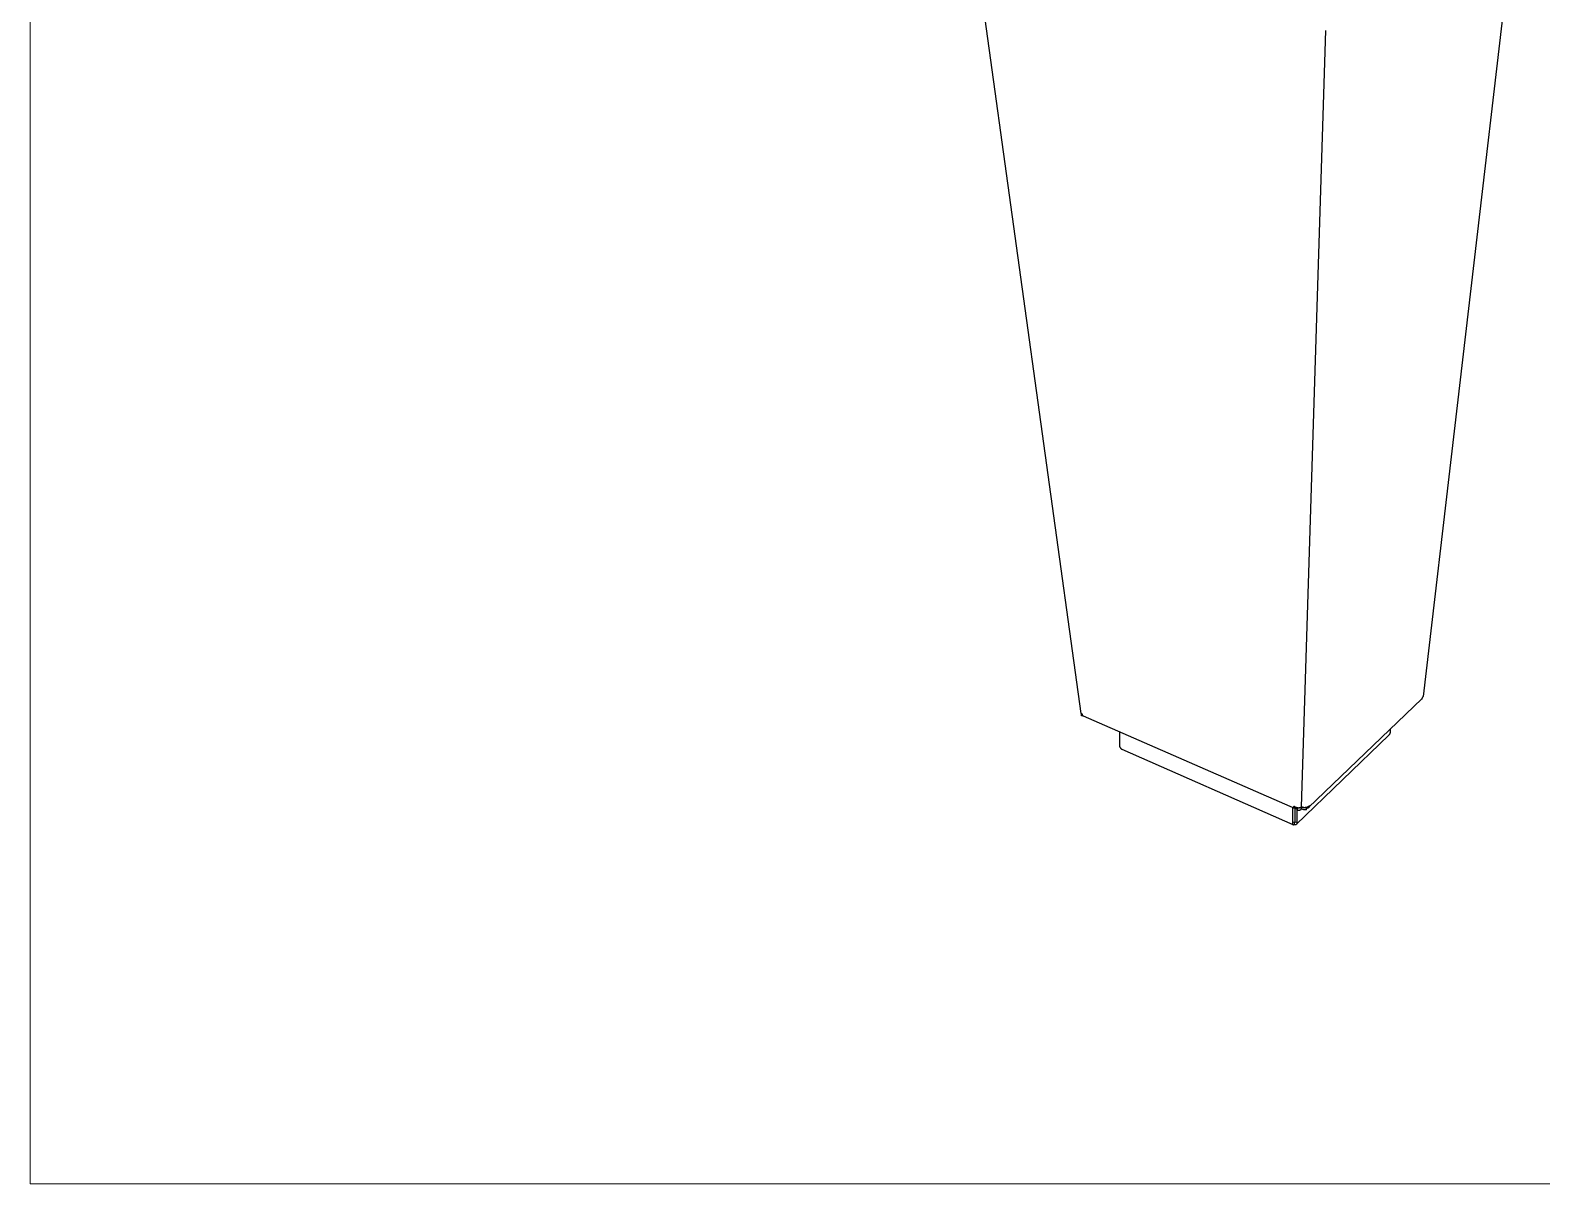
# Model space of a CAD drawing. Header units: millimetres. Extents: x 0 to 4468, y 0 to 3122.
# Drawn here: x 0 to 1348, y 0 to 1029 of the extents above; entities that cross this region are included whole.
import ezdxf

# ---------------------------------------------------------------- set-up
doc = ezdxf.new("R2010")
doc.units = ezdxf.units.MM
doc.header["$MEASUREMENT"] = 0
doc.layers.add('Domyślny', color=7, linetype='Continuous', true_color=0x000000)
doc.layers.add('Utwórz2D linie widoczne', color=7, linetype='Continuous', true_color=0x000000)

msp = doc.modelspace()

# ---------------------------------------------------------------- linework, layer by layer
at = {"layer": 'Domyślny', "color": 18, "lineweight": 15, "true_color": 0x000000}
for p, q in [((0, 0), (0, 3121.8)), ((4464.1, 0), (0, 0))]:
    msp.add_line(p, q, dxfattribs=at)
at = {"layer": 'Utwórz2D linie widoczne'}
for p, q in [((1320.9, 1108.1), (1242, 434.4)), ((937.1, 419.4), (843.5, 1096.4)), ((1154.9, 1028.4), (1133.4, 336.2)), ((1240.9, 432.4), (1139.9, 335.5)), ((1241.1, 432.3), (1240.7, 432.2)), ((1240.9, 432.4), (1241, 432.5)), ((1241, 432.5), (1241.1, 432.5)), ((1241.1, 432.6), (1241.2, 432.7)), ((1241.1, 432.3), (1241.1, 432.6)), ((1241.1, 432.5), (1241.1, 432.6)), ((1241.2, 432.7), (1241.3, 432.8)), ((1241.3, 432.9), (1241.4, 433)), ((1241.3, 432.8), (1241.3, 432.9)), ((1241.4, 433), (1241.5, 433.1)), ((1241.4, 433), (1241.4, 433)), ((1241.5, 433.2), (1241.6, 433.3)), ((1241.5, 433.1), (1241.5, 433.2)), ((1241.6, 433.5), (1241.7, 433.6)), ((1241.6, 433.4), (1241.6, 433.5)), ((1241.6, 433.3), (1241.6, 433.4)), ((1241.7, 433.8), (1241.8, 433.9)), ((1241.7, 433.7), (1241.7, 433.8)), ((1241.7, 433.6), (1241.7, 433.7)), ((1241.8, 434.3), (1242, 434.4)), ((1241.8, 434.2), (1241.8, 434.3)), ((1241.8, 434.1), (1241.8, 434.2)), ((1241.8, 434), (1241.8, 434.1)), ((1241.8, 433.9), (1241.8, 434)), ((937.1, 419.4), (937.7, 419.3)), ((937.4, 419.1), (937.7, 419.3)), ((937.4, 417.3), (937.4, 419.1)), ((937.8, 419), (937.4, 419.1)), ((937.7, 419.3), (937.7, 419.2)), ((937.7, 419.2), (937.8, 419.1)), ((937.8, 419.1), (937.8, 419)), ((937.8, 419), (937.8, 418.9)), ((937.8, 418.9), (937.8, 418.8)), ((937.8, 418.8), (937.8, 418.7)), ((937.8, 418.7), (937.8, 418.7)), ((937.8, 418.7), (937.9, 418.6)), ((937.9, 418.6), (937.9, 418.5)), ((937.9, 418.5), (937.9, 418.4)), ((937.9, 418.4), (938, 418.3)), ((938, 418.3), (938, 418.2)), ((938, 418.2), (938.1, 418.1)), ((938.1, 418.1), (938.1, 418)), ((938.1, 418), (938.2, 418)), ((938.2, 418), (938.2, 417.9)), ((938.2, 417.9), (938.3, 417.8)), ((939, 417.1), (937.4, 417.3)), ((938.3, 417.8), (938.3, 417.7)), ((938.3, 417.7), (938.4, 417.6)), ((938.4, 417.6), (938.4, 417.6)), ((938.4, 417.6), (938.5, 417.5)), ((938.5, 417.5), (938.6, 417.4)), ((938.6, 417.4), (938.6, 417.4)), ((938.6, 417.4), (938.7, 417.3)), ((938.7, 417.3), (938.8, 417.2)), ((938.8, 417.2), (938.9, 417.2)), ((938.9, 417.2), (938.9, 417.1)), ((938.9, 417.1), (939, 417.1)), ((1128.1, 334.3), (939.2, 417)), ((1212.9, 402.6), (1212.9, 405.5)), ((971.2, 403), (971.2, 390.4)), ((1211.5, 400), (1128.9, 320.5)), ((1211.5, 400), (1211.6, 400.1)), ((1211.6, 400.1), (1211.7, 400.2)), ((1211.7, 400.2), (1211.8, 400.3)), ((1211.8, 400.3), (1211.9, 400.5)), ((1211.9, 400.5), (1212, 400.6)), ((1212, 400.6), (1212.1, 400.7)), ((1212.1, 400.7), (1212.2, 400.8)), ((1212.2, 400.8), (1212.3, 401)), ((1212.3, 401), (1212.4, 401.1)), ((1212.4, 401.2), (1212.5, 401.4)), ((1212.4, 401.1), (1212.4, 401.2)), ((1212.5, 401.4), (1212.6, 401.5)), ((1212.6, 401.7), (1212.7, 401.8)), ((1212.6, 401.5), (1212.6, 401.7)), ((1212.7, 402), (1212.8, 402.1)), ((1212.7, 401.8), (1212.7, 402)), ((1212.8, 402.4), (1212.9, 402.6)), ((1212.8, 402.3), (1212.8, 402.4)), ((1212.8, 402.1), (1212.8, 402.3)), ((971.2, 390.4), (971.2, 390.2)), ((971.2, 390.2), (971.3, 390.1)), ((971.3, 390.1), (971.3, 389.9)), ((971.3, 389.9), (971.4, 389.8)), ((971.4, 389.8), (971.5, 389.6)), ((971.5, 389.6), (971.5, 389.5)), ((971.5, 389.5), (971.6, 389.3)), ((971.6, 389.3), (971.7, 389.2)), ((971.7, 389.2), (971.8, 389.1)), ((971.8, 389.1), (971.8, 388.9)), ((971.8, 388.9), (971.9, 388.8)), ((971.9, 388.8), (972, 388.7)), ((972, 388.7), (972.1, 388.6)), ((972.1, 388.6), (972.2, 388.4)), ((972.2, 388.4), (972.3, 388.3)), ((972.3, 388.3), (972.4, 388.2)), ((972.4, 388.2), (972.6, 388.1)), ((972.6, 388.1), (972.7, 388)), ((972.7, 388), (972.8, 387.9)), ((972.8, 387.9), (972.9, 387.8)), ((972.9, 387.8), (973.1, 387.7)), ((973.1, 387.7), (973.2, 387.6)), ((973.2, 387.6), (973.3, 387.5)), ((973.3, 387.5), (973.5, 387.5)), ((973.5, 387.5), (973.6, 387.4)), ((973.6, 387.4), (973.7, 387.3)), ((1126.1, 320), (973.7, 387.3)), ((1140.4, 336.9), (1140.5, 337)), ((1140.5, 337.1), (1140.6, 337.2)), ((1140.5, 337), (1140.5, 337.1)), ((1140.6, 337.2), (1140.7, 337.3)), ((1140.7, 337.3), (1140.8, 337.4)), ((1140.7, 337.3), (1140.7, 337.3)), ((1140.8, 337), (1140.7, 336.9)), ((1140.8, 337.4), (1140.8, 337.3)), ((1140.8, 337.3), (1140.8, 337.2)), ((1140.8, 337.2), (1140.8, 337.1)), ((1140.8, 337.1), (1140.8, 337)), ((1126, 322), (1126, 335.2)), ((1126.8, 336.7), (1127, 336.6)), ((1126.8, 336.6), (1126.8, 336.7)), ((1126.8, 336.5), (1126.8, 336.6)), ((1126.8, 336.4), (1126.8, 336.5)), ((1126.8, 336.5), (1126.8, 336.5)), ((1126.9, 336.3), (1126.8, 336.4)), ((1126.9, 336.2), (1126.9, 336.3)), ((1126.9, 336.1), (1126.9, 336.1)), ((1126.9, 336.1), (1126.9, 336.2)), ((1126.9, 336), (1126.9, 336.1)), ((1126.9, 335.9), (1126.9, 336)), ((1127, 335.8), (1126.9, 335.9)), ((1126.9, 335.9), (1126.9, 335.9)), ((1127, 336.6), (1127.2, 336.4)), ((1127, 335.7), (1127, 335.8)), ((1127, 335.6), (1127, 335.7)), ((1127.1, 335.5), (1127, 335.6)), ((1127, 335.6), (1127, 335.6)), ((1127.1, 335.4), (1127.1, 335.5)), ((1127.1, 335.3), (1127.1, 335.4)), ((1127.1, 335.4), (1127.1, 335.4)), ((1127.2, 335.3), (1127.1, 335.3)), ((1127.2, 336.4), (1127.4, 336.3)), ((1127.2, 335.2), (1127.2, 335.3)), ((1127.2, 335.1), (1127.2, 335.2)), ((1127.3, 335.1), (1127.2, 335.1)), ((1127.3, 335), (1127.3, 335.1)), ((1127.4, 334.9), (1127.3, 335)), ((1127.3, 335), (1127.3, 335)), ((1127.4, 336.3), (1127.6, 336.2)), ((1127.5, 334.8), (1127.4, 334.9)), ((1127.4, 334.9), (1127.4, 334.9)), ((1127.5, 334.7), (1127.5, 334.8)), ((1127.5, 334.8), (1127.5, 334.8)), ((1127.6, 334.7), (1127.5, 334.7)), ((1127.5, 334.6), (1127.5, 322.5)), ((1127.6, 336.2), (1127.8, 336.1)), ((1127.6, 334.6), (1127.6, 334.7)), ((1127.7, 334.6), (1127.6, 334.6)), ((1127.8, 334.5), (1127.7, 334.6)), ((1127.7, 334.6), (1127.7, 334.6)), ((1127.8, 336.1), (1128, 336)), ((1127.9, 334.5), (1127.8, 334.5)), ((1127.8, 334.5), (1127.8, 334.5)), ((1127.9, 334.4), (1127.9, 334.5)), ((1128, 334.4), (1127.9, 334.4)), ((1128, 336), (1128.2, 335.9)), ((1128.1, 334.4), (1128, 334.4)), ((1128, 334.4), (1128, 334.4)), ((1128, 334.4), (1128, 334.4)), ((1128.1, 334.3), (1128.1, 334.4)), ((1128.2, 334.3), (1128.1, 334.3)), ((1128.1, 334.3), (1128.1, 334.3)), ((1128.2, 335.9), (1128.4, 335.8)), ((1128.3, 334.3), (1128.2, 334.3)), ((1128.4, 334.2), (1128.3, 334.3)), ((1128.3, 334.3), (1128.3, 334.3)), ((1128.4, 335.8), (1128.6, 335.7)), ((1128.5, 334.2), (1128.4, 334.2)), ((1128.4, 334.2), (1128.4, 334.2)), ((1128.6, 334.2), (1128.5, 334.2)), ((1128.6, 335.7), (1128.8, 335.7)), ((1128.7, 334.2), (1128.6, 334.2)), ((1128.6, 334.2), (1128.6, 334.2)), ((1128.8, 334.2), (1128.7, 334.2)), ((1128.7, 334.2), (1128.7, 334.2)), ((1128.8, 335.7), (1129, 335.6)), ((1128.9, 334.2), (1128.8, 334.2)), ((1129, 334.2), (1128.9, 334.2)), ((1128.9, 334.2), (1128.9, 334.2)), ((1129, 335.6), (1129.2, 335.5)), ((1129.1, 334.2), (1129, 334.2)), ((1129.2, 334.2), (1129.1, 334.2)), ((1129.1, 334.2), (1129.1, 334.2)), ((1129.2, 335.5), (1129.4, 335.5)), ((1129.3, 334.2), (1129.2, 334.2)), ((1129.2, 334.2), (1129.2, 334.2)), ((1129.4, 334.3), (1129.3, 322.2)), ((1129.4, 334.3), (1129.3, 334.2)), ((1129.4, 335.5), (1129.6, 335.5)), ((1129.5, 334.3), (1129.4, 334.3)), ((1129.4, 334.3), (1129.4, 334.3)), ((1129.5, 335.5), (1129.5, 334.3)), ((1130.1, 332.9), (1129.5, 334.3)), ((1129.6, 335.5), (1129.9, 335.4)), ((1130.1, 334.8), (1129.8, 335.4)), ((1129.9, 335.4), (1130.1, 335.4)), ((1130.1, 335.4), (1130.3, 335.4)), ((1130.1, 332.9), (1130.1, 334.8)), ((1130.2, 334.8), (1130.1, 334.8)), ((1130.2, 332.9), (1130.1, 332.9)), ((1130.5, 334.8), (1130.2, 334.8)), ((1130.2, 332.9), (1130.5, 333)), ((1130.3, 335.4), (1130.4, 335.4)), ((1130.4, 335.4), (1130.6, 335.3)), ((1130.8, 334.9), (1130.5, 334.8)), ((1130.5, 333), (1130.8, 333)), ((1130.6, 335.3), (1130.7, 335.3)), ((1130.7, 335.3), (1130.9, 335.3)), ((1131, 334.9), (1130.8, 334.9)), ((1130.8, 333), (1131.1, 333)), ((1130.9, 335.3), (1131, 335.3)), ((1131, 335.3), (1131.1, 335.3)), ((1131.1, 334.9), (1131, 334.9)), ((1131.1, 335.3), (1131.3, 335.3)), ((1131.3, 334.9), (1131.1, 334.9)), ((1131.1, 333), (1131.2, 333.1)), ((1131.2, 333.1), (1131.4, 333.1)), ((1131.3, 335.3), (1131.4, 335.3)), ((1131.4, 335), (1131.3, 334.9)), ((1131.4, 335.3), (1131.6, 335.3)), ((1131.6, 335), (1131.4, 335)), ((1131.4, 333.1), (1131.5, 333.1)), ((1131.5, 333.1), (1131.7, 333.1)), ((1131.6, 335.3), (1131.7, 335.4)), ((1131.7, 335), (1131.6, 335)), ((1131.7, 335.4), (1131.8, 335.4)), ((1131.9, 335.1), (1131.7, 335)), ((1131.7, 333.1), (1131.8, 333.2)), ((1131.8, 335.4), (1131.9, 335.4)), ((1131.8, 333.2), (1131.9, 333.2)), ((1131.9, 335.4), (1132.1, 335.4)), ((1132, 335.1), (1131.9, 335.1)), ((1131.9, 333.2), (1132.1, 333.2)), ((1132.2, 335.1), (1132, 335.1)), ((1132.1, 335.4), (1132.2, 335.4)), ((1132.1, 333.2), (1132.2, 333.3)), ((1132.2, 335.4), (1132.3, 335.5)), ((1132.3, 335.2), (1132.2, 335.1)), ((1132.2, 333.3), (1132.3, 333.3)), ((1132.3, 335.5), (1132.4, 335.5)), ((1132.4, 335.2), (1132.3, 335.2)), ((1132.3, 333.3), (1132.4, 333.4)), ((1132.4, 335.5), (1132.5, 335.5)), ((1132.5, 335.3), (1132.4, 335.2)), ((1132.4, 333.4), (1132.6, 333.4)), ((1132.5, 335.5), (1132.6, 335.5)), ((1132.6, 335.3), (1132.5, 335.3)), ((1132.6, 335.5), (1132.6, 335.6)), ((1132.6, 335.6), (1132.7, 335.6)), ((1132.7, 335.3), (1132.6, 335.3)), ((1132.6, 335.3), (1132.6, 335.3)), ((1132.6, 333.4), (1132.7, 333.5)), ((1132.6, 333.4), (1132.6, 333.4)), ((1132.7, 335.6), (1132.7, 335.6)), ((1132.7, 335.6), (1132.8, 335.6)), ((1132.8, 335.4), (1132.7, 335.4)), ((1132.7, 335.4), (1132.7, 335.3)), ((1132.7, 333.5), (1132.7, 333.5)), ((1132.7, 333.5), (1132.8, 333.5)), ((1132.8, 335.6), (1132.8, 335.6)), ((1132.8, 335.6), (1132.9, 335.6)), ((1132.9, 335.5), (1132.8, 335.4)), ((1132.8, 335.4), (1132.8, 335.4)), ((1132.8, 333.5), (1132.8, 333.6)), ((1132.8, 333.6), (1132.9, 333.6)), ((1132.8, 333.5), (1132.8, 333.5)), ((1132.9, 335.6), (1132.9, 335.7)), ((1132.9, 335.7), (1132.9, 335.7)), ((1132.9, 335.7), (1133, 335.7)), ((1133, 335.5), (1132.9, 335.5)), ((1132.9, 335.5), (1132.9, 335.5)), ((1132.9, 333.6), (1133, 333.7)), ((1132.9, 333.6), (1132.9, 333.6)), ((1133, 335.7), (1133.1, 335.8)), ((1133, 335.7), (1133, 335.7)), ((1133.1, 335.6), (1133, 335.6)), ((1133, 335.6), (1133, 335.5)), ((1133, 335.5), (1133, 335.5)), ((1133, 333.7), (1133, 333.7)), ((1133, 333.7), (1133, 333.7)), ((1133, 333.7), (1133.1, 333.7)), ((1133.1, 335.8), (1133.1, 335.8)), ((1133.1, 335.8), (1133.1, 335.8)), ((1133.1, 335.8), (1133.1, 335.8)), ((1133.1, 335.8), (1133.2, 335.8)), ((1133.2, 335.7), (1133.1, 335.7)), ((1133.1, 335.7), (1133.1, 335.6)), ((1133.1, 335.6), (1133.1, 335.6)), ((1133.1, 335.6), (1133.1, 335.6)), ((1133.1, 333.7), (1133.1, 333.8)), ((1133.1, 333.8), (1133.1, 333.8)), ((1133.1, 333.8), (1133.2, 333.8)), ((1133.2, 335.8), (1133.2, 335.9)), ((1133.2, 335.9), (1133.2, 335.9)), ((1133.2, 335.9), (1133.2, 335.9)), ((1133.2, 335.9), (1133.2, 335.9)), ((1133.2, 335.9), (1133.2, 335.9)), ((1133.2, 335.9), (1133.2, 335.9)), ((1133.2, 335.9), (1133.3, 335.9)), ((1133.2, 335.8), (1133.2, 335.8)), ((1133.3, 335.8), (1133.2, 335.8)), ((1133.2, 335.8), (1133.2, 335.7)), ((1133.2, 335.7), (1133.2, 335.7)), ((1133.2, 335.7), (1133.2, 335.7)), ((1133.2, 335.7), (1133.2, 335.7)), ((1133.2, 335.7), (1133.2, 335.7)), ((1133.2, 335.7), (1133.2, 335.7)), ((1133.2, 333.8), (1133.2, 333.9)), ((1133.2, 333.9), (1133.2, 333.9)), ((1133.2, 333.9), (1133.2, 333.9)), ((1133.2, 333.9), (1133.2, 333.9)), ((1133.2, 333.9), (1133.2, 333.9)), ((1133.2, 333.9), (1133.3, 333.9)), ((1133.2, 333.8), (1133.2, 333.8)), ((1133.2, 333.8), (1133.2, 333.8)), ((1133.3, 336), (1133.3, 336.1)), ((1133.3, 336.1), (1133.3, 336.1)), ((1133.3, 336.1), (1133.3, 336.1)), ((1133.3, 336.1), (1133.4, 336.1)), ((1133.3, 335.9), (1133.3, 336)), ((1133.3, 336), (1133.3, 336)), ((1133.3, 336), (1133.3, 336)), ((1133.3, 336), (1133.3, 336)), ((1133.3, 336), (1133.3, 336)), ((1133.3, 336), (1133.3, 336)), ((1133.3, 336), (1133.3, 336)), ((1133.4, 336), (1133.3, 335.9)), ((1133.3, 335.9), (1133.3, 335.9)), ((1133.3, 335.9), (1133.3, 335.9)), ((1133.3, 335.9), (1133.3, 335.9)), ((1133.3, 335.9), (1133.3, 335.9)), ((1133.3, 335.9), (1133.3, 335.9)), ((1133.3, 335.9), (1133.3, 335.9)), ((1133.3, 335.9), (1133.3, 335.9)), ((1133.3, 335.9), (1133.3, 335.8)), ((1133.3, 335.8), (1133.3, 335.8)), ((1133.3, 335.8), (1133.3, 335.8)), ((1133.3, 335.8), (1133.3, 335.8)), ((1133.3, 335.8), (1133.3, 335.8)), ((1133.3, 334), (1133.3, 334.1)), ((1133.3, 334.1), (1133.3, 334.1)), ((1133.3, 334.1), (1133.3, 334.1)), ((1133.3, 334.1), (1133.3, 334.1)), ((1133.3, 334.1), (1133.4, 334.1)), ((1133.3, 333.9), (1133.3, 334)), ((1133.3, 334), (1133.3, 334)), ((1133.3, 334), (1133.3, 334)), ((1133.3, 334), (1133.3, 334)), ((1133.3, 334), (1133.3, 334)), ((1133.3, 334), (1133.3, 334)), ((1133.3, 334), (1133.3, 334)), ((1133.3, 333.9), (1133.3, 333.9)), ((1133.6, 336.5), (1133.4, 336.8)), ((1133.4, 336.7), (1133.6, 336.4)), ((1133.4, 336.1), (1133.4, 336.2)), ((1133.4, 336.2), (1133.4, 336.2)), ((1133.4, 336.2), (1133.4, 336.2)), ((1133.4, 336.2), (1133.4, 336.2)), ((1133.4, 336.2), (1133.4, 336.2)), ((1133.4, 336.2), (1133.4, 336.2)), ((1133.4, 336.2), (1133.4, 336.2)), ((1133.4, 336.2), (1133.4, 336.2)), ((1133.4, 336.2), (1133.4, 336.1)), ((1133.4, 336.1), (1133.4, 336.1)), ((1133.4, 336.1), (1133.4, 334.3)), ((1133.4, 336.1), (1133.4, 336.1)), ((1133.4, 336.1), (1133.4, 336.1)), ((1133.4, 336.1), (1133.4, 336.1)), ((1133.4, 336.1), (1133.4, 336.1)), ((1133.4, 336.1), (1133.4, 336.1)), ((1133.4, 336.1), (1133.4, 336.1)), ((1133.4, 336.1), (1133.4, 336.1)), ((1133.4, 336.1), (1133.4, 336.1)), ((1133.4, 336.1), (1133.4, 336.1)), ((1133.4, 336.1), (1133.4, 336.1)), ((1133.4, 336.1), (1133.4, 336.1)), ((1133.4, 336.1), (1133.4, 336)), ((1133.4, 336), (1133.4, 336)), ((1133.4, 336), (1133.4, 336)), ((1133.4, 336), (1133.4, 336)), ((1133.4, 336), (1133.4, 336)), ((1133.4, 336), (1133.4, 336)), ((1133.4, 336), (1133.4, 336)), ((1133.6, 334.5), (1133.4, 334.9)), ((1133.4, 334.2), (1133.4, 334.3)), ((1133.4, 334.1), (1133.4, 334.2)), ((1133.4, 334.2), (1133.4, 334.2)), ((1133.4, 334.2), (1133.4, 334.2)), ((1133.4, 334.2), (1133.4, 334.2)), ((1133.4, 334.2), (1133.4, 334.2)), ((1133.4, 334.2), (1133.4, 334.2)), ((1133.4, 334.2), (1133.4, 334.2)), ((1133.4, 334.1), (1133.4, 334.1)), ((1133.4, 334.1), (1133.4, 334.1)), ((1133.6, 336.5), (1133.6, 336.5)), ((1133.6, 336.5), (1133.6, 336.4)), ((1133.6, 336.4), (1133.6, 336.4)), ((1133.6, 336.4), (1133.6, 336.4)), ((1133.6, 336.4), (1133.6, 336.4)), ((1133.6, 336.4), (1133.6, 336.4)), ((1133.6, 336.4), (1133.6, 336.4)), ((1133.6, 336.4), (1133.6, 336.4)), ((1133.6, 336.4), (1133.7, 336.4)), ((1133.6, 336.3), (1133.6, 336.4)), ((1133.6, 336.4), (1133.6, 336.4)), ((1133.6, 336.4), (1133.6, 336.4)), ((1133.7, 336.2), (1133.6, 336.3)), ((1133.6, 336.3), (1133.6, 336.3)), ((1133.6, 336.3), (1133.6, 336.3)), ((1133.6, 336.3), (1133.6, 336.3)), ((1133.6, 336.3), (1133.6, 336.3)), ((1133.6, 336.3), (1133.6, 336.3)), ((1133.6, 334.4), (1133.6, 334.5)), ((1133.6, 334.5), (1133.6, 334.5)), ((1133.6, 334.5), (1133.6, 334.5)), ((1133.6, 334.5), (1133.6, 334.5)), ((1133.6, 334.5), (1133.6, 334.5)), ((1133.7, 334.4), (1133.6, 334.4)), ((1133.6, 334.4), (1133.6, 334.4)), ((1133.6, 334.4), (1133.6, 334.4)), ((1133.6, 334.4), (1133.6, 334.4)), ((1133.7, 336.4), (1133.7, 336.3)), ((1133.7, 336.3), (1133.7, 336.3)), ((1133.7, 336.3), (1133.7, 336.3)), ((1133.7, 336.3), (1133.7, 336.3)), ((1133.7, 336.3), (1133.7, 336.3)), ((1133.7, 336.3), (1133.8, 336.2)), ((1133.7, 336.1), (1133.7, 336.2)), ((1133.7, 336.2), (1133.7, 336.2)), ((1133.7, 336.2), (1133.7, 336.2)), ((1133.7, 336.2), (1133.7, 336.2)), ((1133.7, 336.2), (1133.7, 336.2)), ((1133.7, 336.2), (1133.7, 336.2)), ((1133.8, 336.1), (1133.7, 336.1)), ((1133.7, 334.3), (1133.7, 334.4)), ((1133.7, 334.4), (1133.7, 334.4)), ((1133.8, 334.3), (1133.7, 334.3)), ((1133.7, 334.3), (1133.7, 334.3)), ((1133.7, 334.3), (1133.7, 334.3)), ((1133.7, 334.3), (1133.7, 334.3)), ((1133.7, 334.3), (1133.7, 334.3)), ((1133.8, 336.2), (1133.8, 336.2)), ((1133.8, 336.2), (1133.8, 336.2)), ((1133.8, 336.2), (1133.8, 336.2)), ((1133.8, 336.2), (1133.9, 336.2)), ((1133.9, 336), (1133.8, 336.1)), ((1133.8, 336.1), (1133.8, 336.1)), ((1133.8, 336.1), (1133.8, 336.1)), ((1133.8, 336.1), (1133.8, 336.1)), ((1133.8, 334.2), (1133.8, 334.3)), ((1133.9, 334.1), (1133.8, 334.2)), ((1133.8, 334.2), (1133.8, 334.2)), ((1133.8, 334.2), (1133.8, 334.2)), ((1133.8, 334.2), (1133.8, 334.2)), ((1133.9, 336.2), (1133.9, 336.1)), ((1133.9, 336.1), (1133.9, 336.1)), ((1133.9, 336.1), (1134, 336.1)), ((1134, 336), (1133.9, 336)), ((1133.9, 336), (1133.9, 336)), ((1133.9, 336), (1133.9, 336)), ((1134, 334.1), (1133.9, 334.1)), ((1133.9, 334.1), (1133.9, 334.1)), ((1134, 336.1), (1134, 336.1)), ((1134, 336.1), (1134, 336.1)), ((1134, 336.1), (1134.1, 336)), ((1134, 335.9), (1134, 336)), ((1134.1, 335.9), (1134, 335.9)), ((1134.1, 334), (1134, 334.1)), ((1134, 334.1), (1134, 334.1)), ((1134.1, 336), (1134.1, 336)), ((1134.1, 336), (1134.1, 336)), ((1134.1, 336), (1134.2, 336)), ((1134.2, 335.8), (1134.1, 335.9)), ((1134.1, 335.9), (1134.1, 335.9)), ((1134.2, 334), (1134.1, 334)), ((1134.1, 334), (1134.1, 334)), ((1134.2, 336), (1134.3, 335.9)), ((1134.3, 335.8), (1134.2, 335.8)), ((1134.2, 335.8), (1134.2, 335.8)), ((1134.2, 333.9), (1134.2, 334)), ((1134.3, 333.9), (1134.2, 333.9)), ((1134.3, 335.9), (1134.4, 335.9)), ((1134.4, 335.7), (1134.3, 335.8)), ((1134.3, 335.8), (1134.3, 335.8)), ((1134.4, 333.9), (1134.3, 333.9)), ((1134.3, 333.9), (1134.3, 333.9)), ((1134.4, 335.9), (1134.4, 335.9)), ((1134.4, 335.9), (1134.5, 335.9)), ((1134.5, 335.7), (1134.4, 335.7)), ((1134.5, 333.8), (1134.4, 333.9)), ((1134.5, 335.9), (1134.6, 335.8)), ((1134.6, 335.6), (1134.5, 335.7)), ((1134.6, 333.8), (1134.5, 333.8)), ((1134.6, 335.8), (1134.7, 335.8)), ((1134.7, 335.6), (1134.6, 335.6)), ((1134.7, 333.7), (1134.6, 333.8)), ((1134.7, 335.8), (1134.8, 335.8)), ((1134.9, 335.6), (1134.7, 335.6)), ((1134.9, 333.7), (1134.7, 333.7)), ((1134.8, 335.8), (1134.9, 335.7)), ((1134.9, 335.7), (1135, 335.7)), ((1135, 335.5), (1134.9, 335.6)), ((1135, 333.6), (1134.9, 333.7)), ((1135, 335.7), (1135.1, 335.7)), ((1135.2, 335.5), (1135, 335.5)), ((1135.2, 333.6), (1135, 333.6)), ((1135.1, 335.7), (1135.2, 335.7)), ((1135.2, 335.7), (1135.3, 335.7)), ((1135.3, 335.4), (1135.2, 335.5)), ((1135.3, 333.6), (1135.2, 333.6)), ((1135.3, 335.7), (1135.4, 335.7)), ((1135.5, 335.4), (1135.3, 335.4)), ((1135.5, 333.5), (1135.3, 333.6)), ((1135.4, 335.7), (1135.5, 335.6)), ((1135.5, 335.6), (1135.8, 335.6)), ((1135.7, 335.4), (1135.5, 335.4)), ((1135.6, 333.5), (1135.5, 333.5)), ((1135.8, 333.5), (1135.6, 333.5)), ((1135.8, 335.3), (1135.7, 335.4)), ((1135.8, 335.6), (1136, 335.6)), ((1136, 335.3), (1135.8, 335.3)), ((1136, 333.4), (1135.8, 333.5)), ((1136, 335.6), (1136.2, 335.6)), ((1136.2, 335.3), (1136, 335.3)), ((1136.2, 333.4), (1136, 333.4)), ((1136.2, 335.6), (1136.5, 335.6)), ((1136.4, 335.3), (1136.2, 335.3)), ((1136.4, 333.4), (1136.2, 333.4)), ((1136.6, 335.2), (1136.4, 335.3)), ((1136.5, 333.4), (1136.4, 333.4)), ((1136.5, 335.6), (1136.7, 335.6)), ((1136.7, 333.4), (1136.5, 333.4)), ((1136.7, 335.2), (1136.6, 335.2)), ((1136.7, 335.6), (1136.9, 335.6)), ((1136.9, 335.2), (1136.7, 335.2)), ((1136.9, 333.4), (1136.7, 333.4)), ((1136.9, 335.6), (1137.2, 335.7)), ((1137.1, 335.2), (1136.9, 335.2)), ((1137.1, 333.3), (1136.9, 333.4)), ((1137.3, 335.2), (1137.1, 335.2)), ((1137.3, 333.3), (1137.1, 333.3)), ((1137.2, 335.7), (1137.4, 335.7)), ((1137.5, 335.2), (1137.3, 335.2)), ((1137.5, 333.3), (1137.3, 333.3)), ((1137.4, 335.7), (1137.6, 335.7)), ((1137.7, 335.2), (1137.5, 335.2)), ((1137.7, 333.3), (1137.5, 333.3)), ((1137.6, 335.7), (1137.9, 335.8)), ((1137.9, 335.2), (1137.7, 335.2)), ((1137.9, 333.3), (1137.7, 333.3)), ((1137.8, 335.7), (1138.1, 335.2)), ((1137.9, 335.8), (1138.1, 335.8)), ((1138.1, 335.2), (1137.9, 335.2)), ((1138.1, 333.4), (1137.9, 333.3)), ((1138.1, 335.8), (1138.3, 335.9)), ((1138.1, 333.4), (1138.1, 335.2)), ((1138.2, 334.7), (1138.1, 334.7)), ((1138.3, 334.7), (1138.2, 334.7)), ((1138.3, 335.9), (1138.5, 335.9)), ((1138.4, 334.7), (1138.3, 334.7)), ((1138.3, 334.7), (1138.3, 334.7)), ((1138.5, 334.7), (1138.4, 334.7)), ((1138.5, 335.9), (1138.7, 336)), ((1138.6, 334.8), (1138.5, 334.7)), ((1138.7, 334.8), (1138.6, 334.8)), ((1138.7, 336), (1138.8, 336)), ((1138.8, 334.8), (1138.7, 334.8)), ((1138.8, 336), (1138.9, 336.1)), ((1138.9, 334.8), (1138.8, 334.8)), ((1138.9, 336.1), (1139.1, 336.1)), ((1139, 334.9), (1138.9, 334.8)), ((1139.1, 334.9), (1139, 334.9)), ((1139.1, 336.1), (1139.2, 336.2)), ((1139.2, 334.9), (1139.1, 334.9)), ((1139.2, 336.2), (1139.3, 336.2)), ((1139.3, 335), (1139.2, 334.9)), ((1139.3, 336.2), (1139.4, 336.3)), ((1139.4, 335), (1139.3, 335)), ((1139.4, 336.3), (1139.5, 336.3)), ((1139.5, 335.1), (1139.4, 335.1)), ((1139.4, 335.1), (1139.4, 335)), ((1139.5, 336.3), (1139.6, 336.4)), ((1139.6, 335.2), (1139.5, 335.1)), ((1139.6, 336.4), (1139.7, 336.4)), ((1139.7, 335.3), (1139.6, 335.2)), ((1139.7, 336.4), (1139.7, 336.5)), ((1139.7, 336.5), (1139.8, 336.5)), ((1139.8, 335.3), (1139.7, 335.3)), ((1139.8, 336.5), (1139.9, 336.6)), ((1139.9, 335.4), (1139.8, 335.4)), ((1139.8, 335.4), (1139.8, 335.3)), ((1139.9, 336.6), (1140, 336.6)), ((1140, 335.5), (1139.9, 335.4)), ((1140, 336.6), (1140.1, 336.7)), ((1140.1, 335.7), (1140, 335.6)), ((1140, 335.6), (1140, 335.5)), ((1140.1, 336.7), (1140.2, 336.7)), ((1140.2, 335.7), (1140.1, 335.7)), ((1140.2, 336.7), (1140.3, 336.8)), ((1140.3, 335.9), (1140.2, 335.8)), ((1140.2, 335.8), (1140.2, 335.7)), ((1140.3, 336.8), (1140.3, 336.9)), ((1140.3, 336.9), (1140.4, 336.9)), ((1140.4, 336), (1140.3, 336)), ((1140.3, 336), (1140.3, 335.9)), ((1140.5, 336.2), (1140.4, 336.1)), ((1140.4, 336.1), (1140.4, 336)), ((1140.6, 336.4), (1140.5, 336.3)), ((1140.5, 336.3), (1140.5, 336.2)), ((1140.7, 336.7), (1140.6, 336.6)), ((1140.6, 336.6), (1140.6, 336.5)), ((1140.6, 336.5), (1140.6, 336.4)), ((1140.7, 336.9), (1140.7, 336.9)), ((1140.7, 336.9), (1140.7, 336.8)), ((1140.7, 336.8), (1140.7, 336.7)), ((1125.7, 321.2), (1125.8, 321.3)), ((1125.7, 321.1), (1125.7, 321.2)), ((1125.7, 321.2), (1125.7, 321.2)), ((1125.7, 321), (1125.7, 321.1)), ((1125.7, 320.9), (1125.7, 321)), ((1125.7, 321), (1125.7, 321)), ((1125.7, 320.8), (1125.7, 320.9)), ((1125.7, 320.9), (1125.7, 320.9)), ((1125.7, 320.7), (1125.7, 320.8)), ((1125.7, 320.8), (1125.7, 320.8)), ((1125.7, 320.6), (1125.7, 320.7)), ((1125.7, 320.7), (1125.7, 320.7)), ((1125.7, 320.5), (1125.7, 320.6)), ((1125.7, 320.6), (1125.7, 320.6)), ((1125.8, 320.5), (1125.7, 320.5)), ((1125.7, 320.5), (1125.7, 320.5)), ((1125.8, 321.6), (1125.9, 321.7)), ((1125.8, 321.5), (1125.8, 321.6)), ((1125.8, 321.4), (1125.8, 321.5)), ((1125.8, 321.5), (1125.8, 321.5)), ((1125.8, 321.3), (1125.8, 321.4)), ((1125.8, 321.3), (1125.8, 321.3)), ((1125.8, 320.4), (1125.8, 320.5)), ((1125.8, 320.3), (1125.8, 320.4)), ((1125.8, 320.4), (1125.8, 320.4)), ((1125.8, 320.4), (1125.8, 320.4)), ((1125.8, 320.4), (1125.8, 320.4)), ((1125.8, 320.4), (1125.8, 320.4)), ((1125.8, 320.2), (1125.8, 320.3)), ((1125.8, 320.3), (1125.8, 320.3)), ((1125.8, 320.3), (1125.8, 320.3)), ((1125.8, 320.3), (1125.8, 320.3)), ((1125.8, 320.3), (1125.8, 320.3)), ((1125.9, 320.2), (1125.8, 320.2)), ((1125.8, 320.2), (1125.8, 320.2)), ((1125.9, 321.9), (1126, 322)), ((1125.9, 321.8), (1125.9, 321.9)), ((1125.9, 321.7), (1125.9, 321.8)), ((1125.9, 320.1), (1125.9, 320.2)), ((1125.9, 320.2), (1125.9, 320.2)), ((1125.9, 320.2), (1125.9, 320.2)), ((1125.9, 320.2), (1125.9, 320.2)), ((1126, 320.1), (1125.9, 320.1)), ((1125.9, 320.1), (1125.9, 320.1)), ((1125.9, 320.1), (1125.9, 320.1)), ((1125.9, 320.1), (1125.9, 320.1)), ((1125.9, 320.1), (1125.9, 320.1)), ((1127.5, 322.5), (1126, 322)), ((1126, 320), (1126, 320.1)), ((1126, 320.1), (1126, 320.1)), ((1126, 320.1), (1126, 320.1)), ((1126, 320.1), (1126, 320.1)), ((1126, 320.1), (1126, 320.1)), ((1126.1, 320), (1126, 320)), ((1126, 320), (1126, 320)), ((1126, 320), (1126, 320)), ((1126, 320), (1126, 320)), ((1126, 320), (1126, 320)), ((1126, 320), (1126, 320)), ((1126, 320), (1126, 320)), ((1126, 320), (1126, 320)), ((1126, 320), (1126, 320)), ((1126.2, 320), (1126.1, 320)), ((1126.1, 320), (1126.1, 320)), ((1126.1, 320), (1126.1, 320)), ((1126.1, 320), (1126.1, 320)), ((1126.1, 320), (1126.1, 320)), ((1126.1, 320), (1126.1, 320)), ((1126.1, 320), (1126.1, 320)), ((1126.1, 320), (1126.1, 320)), ((1126.1, 320), (1126.1, 320)), ((1126.1, 320), (1126.1, 320)), ((1126.1, 320), (1126.1, 320)), ((1126.1, 320), (1126.1, 320)), ((1126.2, 319.9), (1126.2, 320)), ((1126.2, 320), (1126.2, 320)), ((1126.2, 320), (1126.2, 320)), ((1126.2, 320), (1126.2, 320)), ((1126.3, 319.9), (1126.2, 319.9)), ((1126.2, 319.9), (1126.2, 319.9)), ((1126.2, 319.9), (1126.2, 319.9)), ((1126.4, 319.9), (1126.3, 319.9)), ((1126.3, 319.9), (1126.3, 319.9)), ((1126.3, 319.9), (1126.3, 319.9)), ((1126.3, 319.9), (1126.3, 319.9)), ((1126.3, 319.9), (1126.3, 319.9)), ((1126.3, 319.9), (1126.3, 319.9)), ((1126.3, 319.9), (1126.3, 319.9)), ((1126.3, 319.9), (1126.3, 319.9)), ((1126.5, 320), (1126.4, 320)), ((1126.4, 320), (1126.4, 320)), ((1126.4, 320), (1126.4, 319.9)), ((1126.4, 319.9), (1126.4, 319.9)), ((1126.4, 319.9), (1126.4, 319.9)), ((1126.6, 320), (1126.5, 320)), ((1126.5, 320), (1126.5, 320)), ((1126.5, 320), (1126.5, 320)), ((1126.5, 320), (1126.5, 320)), ((1126.5, 320), (1126.5, 320)), ((1126.7, 320), (1126.6, 320)), ((1126.6, 320), (1126.6, 320)), ((1126.6, 320), (1126.6, 320)), ((1126.6, 320), (1126.6, 320)), ((1126.6, 320), (1126.6, 320)), ((1126.8, 320.1), (1126.7, 320.1)), ((1126.7, 320.1), (1126.7, 320.1)), ((1126.7, 320.1), (1126.7, 320.1)), ((1126.7, 320.1), (1126.7, 320.1)), ((1126.7, 320.1), (1126.7, 320)), ((1126.9, 321.8), (1126.8, 321.7)), ((1126.8, 321.7), (1126.8, 321.8)), ((1126.8, 321.8), (1126.8, 321.8)), ((1126.8, 321.8), (1126.9, 321.8)), ((1126.8, 321.7), (1126.8, 321.7)), ((1126.8, 321.7), (1126.8, 321.7)), ((1126.8, 321.7), (1126.8, 321.7)), ((1126.8, 321.7), (1126.8, 321.7)), ((1126.8, 321.7), (1126.8, 321.7)), ((1126.8, 321.7), (1126.8, 321.7)), ((1126.8, 321.7), (1126.8, 321.7)), ((1126.8, 321.7), (1126.8, 321.7)), ((1126.8, 321.7), (1126.8, 321.7)), ((1126.8, 321.7), (1126.8, 321.7)), ((1126.8, 321.7), (1126.8, 321.7)), ((1126.8, 321.7), (1126.8, 321.7)), ((1126.8, 321.7), (1126.8, 321.7)), ((1126.8, 321.7), (1126.8, 321.7)), ((1126.8, 321.7), (1126.8, 321.7)), ((1126.9, 320.2), (1126.8, 320.2)), ((1126.8, 320.2), (1126.8, 320.1)), ((1126.8, 320.1), (1126.8, 320.1)), ((1126.8, 320.1), (1126.8, 320.1)), ((1127.5, 322.5), (1126.9, 321.8)), ((1126.9, 321.9), (1126.9, 321.9)), ((1126.9, 321.9), (1126.9, 321.8)), ((1126.9, 321.8), (1126.9, 321.8)), ((1126.9, 321.8), (1126.9, 321.8)), ((1126.9, 321.8), (1126.9, 321.8)), ((1126.9, 321.8), (1126.9, 321.8)), ((1126.9, 321.8), (1126.9, 320.2)), ((1127, 320.1), (1126.9, 320.2)), ((1126.9, 320.2), (1126.9, 320.2)), ((1127, 322), (1127, 321.9)), ((1127, 321.9), (1127, 321.9)), ((1127, 321.9), (1127.1, 321.9)), ((1127.1, 320.1), (1127, 320.1)), ((1127, 320.1), (1127, 320.1)), ((1127.1, 321.9), (1127.1, 321.9)), ((1127.1, 321.9), (1127.1, 321.9)), ((1127.1, 321.9), (1127.1, 321.9)), ((1127.1, 321.9), (1127.1, 321.9)), ((1127.1, 321.9), (1127.2, 321.9)), ((1127.2, 320.1), (1127.1, 320.1)), ((1127.1, 320.1), (1127.1, 320.1)), ((1127.2, 321.9), (1127.2, 321.9)), ((1127.2, 321.9), (1127.2, 321.8)), ((1127.2, 321.8), (1127.2, 321.8)), ((1127.2, 321.8), (1127.2, 321.8)), ((1127.2, 321.8), (1127.3, 321.8)), ((1127.3, 320), (1127.2, 320.1)), ((1127.3, 321.8), (1127.3, 321.8)), ((1127.3, 321.8), (1127.3, 321.8)), ((1127.3, 321.8), (1127.3, 321.8)), ((1127.3, 321.8), (1127.3, 321.8)), ((1127.3, 321.8), (1127.3, 321.8)), ((1127.3, 321.8), (1127.3, 321.8)), ((1127.3, 321.8), (1127.3, 321.8)), ((1127.3, 321.8), (1127.3, 321.8)), ((1127.3, 321.8), (1127.3, 321.8)), ((1127.3, 321.8), (1127.3, 321.8)), ((1127.3, 321.8), (1127.4, 321.8)), ((1127.4, 320), (1127.3, 320)), ((1127.3, 320), (1127.3, 320)), ((1127.4, 321.8), (1127.4, 321.8)), ((1127.4, 321.8), (1127.4, 321.8)), ((1127.4, 321.8), (1127.4, 321.8)), ((1127.4, 321.8), (1127.4, 321.8)), ((1127.4, 321.8), (1127.4, 321.8)), ((1127.4, 321.8), (1127.4, 321.8)), ((1127.4, 321.8), (1127.4, 321.8)), ((1127.4, 321.8), (1127.4, 321.8)), ((1127.4, 321.8), (1127.4, 321.8)), ((1127.4, 321.8), (1127.4, 321.8)), ((1127.4, 321.8), (1127.4, 321.8)), ((1127.4, 321.8), (1127.5, 321.8)), ((1127.5, 320), (1127.4, 320)), ((1127.4, 320), (1127.4, 320)), ((1127.5, 322.4), (1127.5, 322.5)), ((1129.3, 322.2), (1127.5, 322.5)), ((1127.6, 322.3), (1127.5, 322.4)), ((1127.5, 322.4), (1127.5, 322.4)), ((1127.5, 322.4), (1127.5, 322.4)), ((1127.5, 322.4), (1127.5, 322.4)), ((1127.5, 322.4), (1127.5, 322.4)), ((1127.5, 321.8), (1127.5, 321.9)), ((1127.5, 321.9), (1127.5, 321.9)), ((1127.5, 321.9), (1127.5, 321.9)), ((1127.5, 321.9), (1127.5, 321.9)), ((1127.5, 321.9), (1127.5, 321.9)), ((1127.5, 321.9), (1127.5, 321.9)), ((1127.5, 321.9), (1127.5, 321.9)), ((1127.5, 321.9), (1127.5, 321.9)), ((1127.5, 321.9), (1127.5, 321.9)), ((1127.5, 321.9), (1127.5, 321.9)), ((1127.5, 321.9), (1127.6, 321.9)), ((1127.5, 321.8), (1127.5, 321.8)), ((1127.5, 321.8), (1127.5, 321.8)), ((1127.5, 321.8), (1127.5, 321.8)), ((1127.5, 321.8), (1127.5, 321.8)), ((1127.5, 321.8), (1127.5, 321.8)), ((1127.5, 321.8), (1127.5, 321.8)), ((1127.5, 321.8), (1127.5, 321.8)), ((1127.6, 320), (1127.5, 320)), ((1127.5, 320), (1127.5, 320)), ((1127.6, 322.2), (1127.6, 322.3)), ((1127.6, 322.3), (1127.6, 322.3)), ((1127.6, 322.3), (1127.6, 322.3)), ((1127.6, 322.3), (1127.6, 322.3)), ((1127.6, 322.3), (1127.6, 322.3)), ((1127.6, 322.1), (1127.6, 322.2)), ((1127.6, 322.2), (1127.6, 322.2)), ((1127.6, 322.2), (1127.6, 322.2)), ((1127.6, 322.2), (1127.6, 322.2)), ((1127.6, 322.2), (1127.6, 322.2)), ((1127.6, 322.2), (1127.6, 322.2)), ((1127.6, 322.2), (1127.6, 322.2)), ((1127.6, 322), (1127.6, 322.1)), ((1127.6, 322.1), (1127.6, 322.1)), ((1127.6, 322.1), (1127.6, 322.1)), ((1127.6, 322.1), (1127.6, 322.1)), ((1127.6, 322.1), (1127.6, 322.1)), ((1127.6, 322.1), (1127.6, 322.1)), ((1127.6, 322.1), (1127.6, 322.1)), ((1127.6, 322.1), (1127.6, 322.1)), ((1127.6, 322.1), (1127.6, 322.1)), ((1127.6, 322.1), (1127.6, 322.1)), ((1127.6, 322.1), (1127.6, 322.1)), ((1127.6, 321.9), (1127.6, 322)), ((1127.6, 322), (1127.6, 322)), ((1127.6, 322), (1127.6, 322)), ((1127.6, 322), (1127.6, 322)), ((1127.6, 322), (1127.6, 322)), ((1127.6, 322), (1127.6, 322)), ((1127.6, 322), (1127.6, 322)), ((1127.6, 322), (1127.6, 322)), ((1127.6, 322), (1127.6, 322)), ((1127.6, 322), (1127.6, 322)), ((1127.6, 322), (1127.6, 322)), ((1127.6, 322), (1127.6, 322)), ((1127.6, 322), (1127.6, 322)), ((1127.6, 321.9), (1127.6, 321.9)), ((1127.6, 321.9), (1127.6, 321.9)), ((1127.6, 321.9), (1127.6, 321.9)), ((1127.6, 321.9), (1127.6, 321.9)), ((1127.6, 321.9), (1127.6, 321.9)), ((1127.6, 321.9), (1127.6, 321.9)), ((1127.6, 321.9), (1127.6, 321.9)), ((1127.6, 321.9), (1127.6, 321.9)), ((1127.6, 321.9), (1127.6, 321.9)), ((1127.6, 321.9), (1127.6, 321.9)), ((1127.6, 321.9), (1127.6, 321.9)), ((1127.6, 321.9), (1127.6, 321.9)), ((1127.6, 321.9), (1127.6, 321.9)), ((1127.7, 320), (1127.6, 320)), ((1127.8, 320), (1127.7, 320)), ((1127.7, 320), (1127.7, 320)), ((1127.9, 320), (1127.8, 320)), ((1127.8, 320), (1127.8, 320)), ((1128, 320), (1127.9, 320)), ((1128.1, 320), (1128, 320)), ((1128, 320), (1128, 320)), ((1128.2, 320), (1128.1, 320)), ((1128.1, 320), (1128.1, 320)), ((1128.3, 320.1), (1128.2, 320.1)), ((1128.2, 320.1), (1128.2, 320)), ((1128.4, 320.1), (1128.3, 320.1)), ((1128.3, 320.1), (1128.3, 320.1)), ((1128.5, 320.1), (1128.4, 320.1)), ((1128.6, 320.2), (1128.5, 320.2)), ((1128.5, 320.2), (1128.5, 320.1)), ((1128.7, 320.3), (1128.6, 320.2)), ((1128.6, 320.2), (1128.6, 320.2)), ((1128.8, 320.4), (1128.7, 320.3)), ((1128.7, 320.3), (1128.7, 320.3)), ((1128.7, 320.3), (1128.7, 320.3)), ((1128.9, 320.4), (1128.8, 320.4)), ((1128.8, 320.4), (1128.8, 320.4)), ((1129, 320.5), (1128.9, 320.5)), ((1128.9, 320.5), (1128.9, 320.4)), ((1129.1, 320.7), (1129, 320.6)), ((1129, 320.6), (1129, 320.6)), ((1129, 320.6), (1129, 320.5)), ((1129.2, 320.8), (1129.1, 320.8)), ((1129.1, 320.8), (1129.1, 320.7)), ((1129.1, 320.7), (1129.1, 320.7)), ((1129.3, 321), (1129.2, 320.9)), ((1129.2, 320.9), (1129.2, 320.9)), ((1129.2, 320.9), (1129.2, 320.8)), ((1129.3, 322.2), (1129.3, 322.2)), ((1129.3, 322.2), (1129.3, 322.1)), ((1129.3, 322.1), (1129.4, 322)), ((1129.4, 321.3), (1129.3, 321.2)), ((1129.3, 321.2), (1129.3, 321.2)), ((1129.3, 321.2), (1129.3, 321.1)), ((1129.3, 321.1), (1129.3, 321.1)), ((1129.3, 321.1), (1129.3, 321)), ((1129.3, 321), (1129.3, 321)), ((1129.4, 322), (1129.4, 322)), ((1129.4, 322), (1129.4, 321.9)), ((1129.4, 321.9), (1129.4, 321.9)), ((1129.4, 321.9), (1129.4, 321.8)), ((1129.4, 321.8), (1129.4, 321.8)), ((1129.4, 321.8), (1129.4, 321.7)), ((1129.4, 321.7), (1129.4, 321.6)), ((1129.4, 321.6), (1129.4, 321.6)), ((1129.4, 321.6), (1129.4, 321.5)), ((1129.4, 321.5), (1129.4, 321.5)), ((1129.4, 321.5), (1129.4, 321.4)), ((1129.4, 321.4), (1129.4, 321.3)), ((1129.4, 321.3), (1129.4, 321.3))]:
    msp.add_line(p, q, dxfattribs=at)

doc.saveas('drawing.dxf')
